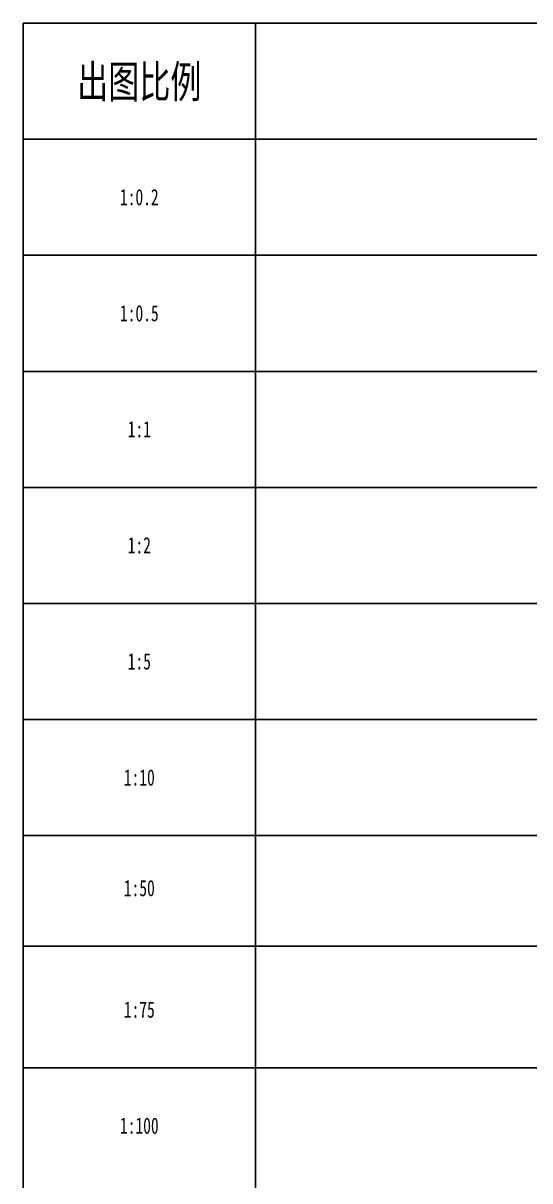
# Model space of a CAD drawing. Header units: millimetres. Extents: x -1582620 to 4754388, y -184455 to 3397362.
# Drawn here: x -701150 to -679338, y -135952 to -86081 of the extents above; entities that cross this region are included whole.
import ezdxf
from ezdxf.enums import TextEntityAlignment as Align

# ---------------------------------------------------------------- set-up
doc = ezdxf.new("R2010")
doc.units = ezdxf.units.MM
doc.header["$LTSCALE"] = 1000
doc.header["$MEASUREMENT"] = 0
doc.layers.add('E-UNIV-DIAG', color=2, linetype='Continuous')
doc.layers.add('E-UNIV-NOTE', color=6, linetype='Continuous')
doc.styles.add('TH-STYLE1', font='Stfangso_0.ttf', dxfattribs={"width": 0.65})

msp = doc.modelspace()

# ---------------------------------------------------------------- linework, layer by layer
at = {"layer": 'E-UNIV-DIAG'}
for p, q in [((-701149.87, -166080.89), (-701149.87, -86080.89)), ((-691149.87, -86080.89), (-701149.87, -86080.89)), ((-691149.87, -166080.89), (-691149.87, -86080.89)), ((-691149.87, -86080.89), (-651149.87, -86080.89)), ((-691149.87, -91080.89), (-701149.87, -91080.89)), ((-691149.87, -91080.89), (-651149.87, -91080.89)), ((-691149.87, -96080.89), (-701149.87, -96080.89)), ((-691149.87, -96080.89), (-651149.87, -96080.89)), ((-691149.87, -101080.89), (-701149.87, -101080.89)), ((-691149.87, -101080.89), (-651149.87, -101080.89)), ((-691149.87, -106080.89), (-701149.87, -106080.89)), ((-691149.87, -106080.89), (-651149.87, -106080.89)), ((-691149.87, -111080.89), (-701149.87, -111080.89)), ((-691149.87, -111080.89), (-651149.87, -111080.89)), ((-691149.87, -116080.89), (-701149.87, -116080.89)), ((-691149.87, -116080.89), (-651149.87, -116080.89)), ((-691149.87, -121080.89), (-701149.87, -121080.89)), ((-691149.87, -121080.89), (-651149.87, -121080.89)), ((-691149.87, -125846.3), (-701149.87, -125846.3)), ((-691149.87, -125846.3), (-651149.87, -125846.3)), ((-691149.87, -131080.89), (-701149.87, -131080.89)), ((-691149.87, -131080.89), (-651149.87, -131080.89))]:
    msp.add_line(p, q, dxfattribs=at)

# ---------------------------------------------------------------- texts
at = {"layer": 'E-UNIV-NOTE', "style": 'TH-STYLE1', "width": 0.7}
for s, height, p in [('出图比例', 1400, (-696149.87, -88580.89)), ('1:0.2', 700, (-696149.87, -93580.89)), ('1:0.5', 700, (-696149.87, -98580.89)), ('1:1', 700, (-696149.87, -103580.89)), ('1:2', 700, (-696149.87, -108580.89)), ('1:5', 700, (-696149.87, -113580.89)), ('1:10', 700, (-696149.87, -118580.89)), ('1:50', 700, (-696149.87, -123346.3)), ('1:75', 700, (-696149.87, -128580.89)), ('1:100', 700, (-696149.87, -133580.89))]:
    msp.add_text(s, height=height, dxfattribs=at).set_placement(p, align=Align.MIDDLE)

doc.saveas('drawing.dxf')
